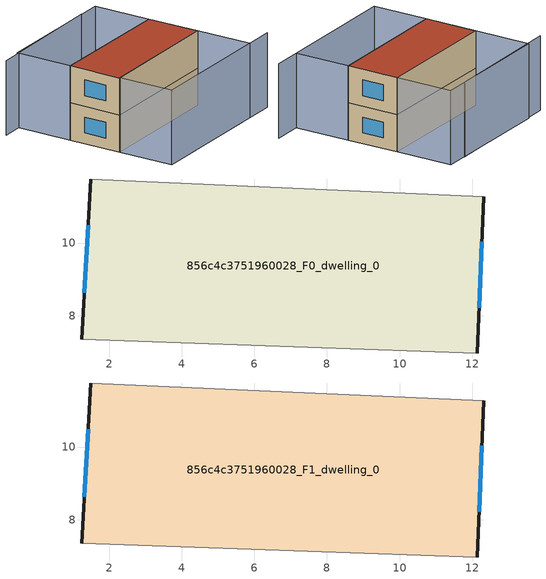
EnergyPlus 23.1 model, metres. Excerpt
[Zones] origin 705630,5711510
856c4c3751960028_F0_dwelling_0
 floor ground (EU_floor_Construction): 12.32,11.28 12.15,6.97 1.25,7.35 1.49,11.76 z0
 wall outside (EU_wall_Construction): 1.49,11.76 1.25,7.35 / 12.15,6.97 12.32,11.28 z0:3
 wall adiabatic (EU_wall_Construction): 1.25,7.35 12.15,6.97 / 12.32,11.28 1.49,11.76 z0:3
 window (EU_Window_Construction): 1.42,10.49 1.32,8.63 / 12.2,8.22 12.27,10.03 z0.87:2.13
856c4c3751960028_F1_dwelling_0
 floor to 856c4c3751960028_F0_dwelling_0 (EU_floor_Construction): 12.32,11.28 12.15,6.97 1.25,7.35 1.49,11.76 z3
 wall outside (EU_wall_Construction): 1.49,11.76 1.25,7.35 / 12.15,6.97 12.32,11.28 z3:6
 wall adiabatic (EU_wall_Construction): 1.25,7.35 12.15,6.97 / 12.32,11.28 1.49,11.76 z3:6
 window (EU_Window_Construction): 1.42,10.49 1.32,8.63 / 12.2,8.22 12.27,10.03 z3.87:5.13
 roof outside (EU_roof_Construction): 12.15,6.97 12.32,11.28 1.49,11.76 1.25,7.35 z6
shading: 1.06,2.78 14.41,2.3 / 10.59,16.08 -0.09,16.4 / 1.08,2.78 1.25,7.37 / 1.25,7.37 12.17,6.97 / 12.17,6.97 12,2.38 / 12,2.38 1.08,2.78 / 12.32,11.28 1.5,11.76 / 1.5,11.76 1.71,16.48 / 1.71,16.48 12.53,16 / 12.53,16 12.32,11.28 z0:6
[Building]
EU S2 Campaign: North Axis=0; Terrain=City; Solar Distribution=FullExterior
[Site:Location]
London: Latitude=51.5; Longitude=-0.5; Time Zone=0; Elevation=25
[SizingPeriod:WeatherFileDays]
AnnualSizingPeriod: Begin Month=1; Begin Day of Month=1; End Month=12; End Day of Month=31; Day of Week for Start Day=Monday; Use Weather File Daylight Saving Period=No; Use Weather File Rain and Snow Indicators=No
[MATERIAL]
EU_InternalMass_Material: Roughness=MediumRough; Thickness=0.1; Conductivity=1; Density=1800; Specific Heat=900; Thermal Absorptance=0.9; Solar Absorptance=0.7; Visible Absorptance=0.7
[MATERIAL:NOMASS] Roughness=MediumRough; Thermal Absorptance=0.9; Solar Absorptance=0.7; Visible Absorptance=0.7
Name | Thermal Resistance
EU_wall_NoMass | 0.724719
EU_roof_NoMass | 2.98947
EU_floor_NoMass | 2.39157
[WINDOWMATERIAL:SIMPLEGLAZINGSYSTEM]
EU_Window_SimpleGlazing: UFactor=2.63425; Solar Heat Gain Coefficient=0.76; Visible Transmittance=0.76
[CONSTRUCTION]
EU_wall_Construction: EU_wall_NoMass
EU_roof_Construction: EU_roof_NoMass
EU_floor_Construction: EU_floor_NoMass
EU_Window_Construction: EU_Window_SimpleGlazing
EU_InternalMass_Construction: EU_InternalMass_Material
[ZONE] Type=1; Multiplier=1; Ceiling Height=autocalculate; Volume=142.216; Floor Area=autocalculate; Part of Total Floor Area=Yes
856c4c3751960028_F0_dwelling_0; 856c4c3751960028_F1_dwelling_0
[INTERNALMASS] Construction=EU_InternalMass_Construction; Surface Area=47.4053
Name | Zone or ZoneList
856c4c3751960028_F0_dwelling_0_EU_InternalMass | 856c4c3751960028_F0_dwelling_0
856c4c3751960028_F1_dwelling_0_EU_InternalMass | 856c4c3751960028_F1_dwelling_0
[OTHEREQUIPMENT] Fuel Type=Electricity; Design Level Calculation Method=Watts/Area; Power per Zone Floor Area=1; Fraction Latent=0; Fraction Radiant=0; Fraction Lost=0; Carbon Dioxide Generation Rate=0; EndUse Subcategory=EU_Step8_InternalGains
Name | Zone or ZoneList or Space or SpaceList | Schedule
EU_Step8_InternalGain_856c4c3751960028_F0_dwelling_0_f000 | 856c4c3751960028_F0_dwelling_0 | EU_Step8_GainSchedule_856c4c3751960028_F0_dwelling_0_f000
EU_Step8_InternalGain_856c4c3751960028_F1_dwelling_0_f000 | 856c4c3751960028_F1_dwelling_0 | EU_Step8_GainSchedule_856c4c3751960028_F1_dwelling_0_f000
[ZONEVENTILATION:DESIGNFLOWRATE] Schedule=EU_AlwaysOn; Design Flow Rate Calculation Method=AirChanges/Hour; Air Changes per Hour=0.418135; Ventilation Type=Natural; Fan Pressure Rise=0; Fan Total Efficiency=1; Constant Term Coefficient=1; Temperature Term Coefficient=0; Velocity Term Coefficient=0; Velocity Squared Term Coefficient=0; Minimum Indoor Temperature=-100; Maximum Indoor Temperature=100; Delta Temperature=-100; Minimum Outdoor Temperature=-100; Maximum Outdoor Temperature=100; Maximum Wind Speed=40
Name | Zone or ZoneList or Space or SpaceList
EU_ConstantAir_856c4c3751960028_F0_dwelling_0 | 856c4c3751960028_F0_dwelling_0
EU_ConstantAir_856c4c3751960028_F1_dwelling_0 | 856c4c3751960028_F1_dwelling_0
[HVACTEMPLATE:THERMOSTAT] Constant Heating Setpoint=20; Constant Cooling Setpoint=50
EU_HeatOnly_856c4c3751960028_F0_dwelling_0; EU_HeatOnly_856c4c3751960028_F1_dwelling_0
[HVACTEMPLATE:ZONE:IDEALLOADSAIRSYSTEM] System Availability Schedule=EU_AlwaysOn; Maximum Heating Supply Air Temperature=50; Minimum Cooling Supply Air Temperature=13; Maximum Heating Supply Air Humidity Ratio=0.0156; Minimum Cooling Supply Air Humidity Ratio=0.0077; Heating Limit=NoLimit; Cooling Limit=NoLimit; Heating Availability Schedule=EU_AlwaysOn; Cooling Availability Schedule=EU_CoolingOff; Dehumidification Control Type=ConstantSensibleHeatRatio; Cooling Sensible Heat Ratio=0.7; Dehumidification Setpoint=60; Humidification Control Type=None; Humidification Setpoint=30; Outdoor Air Method=None; Outdoor Air Flow Rate per Person=0.00944; Outdoor Air Flow Rate per Zone Floor Area=0; Outdoor Air Flow Rate per Zone=0; Demand Controlled Ventilation Type=None; Outdoor Air Economizer Type=NoEconomizer; Heat Recovery Type=None; Sensible Heat Recovery Effectiveness=0.7; Latent Heat Recovery Effectiveness=0.65
Name | Template Thermostat
856c4c3751960028_F0_dwelling_0 | EU_HeatOnly_856c4c3751960028_F0_dwelling_0
856c4c3751960028_F1_dwelling_0 | EU_HeatOnly_856c4c3751960028_F1_dwelling_0
[SIZING:ZONE] Zone Cooling Design Supply Air Temperature Input Method=SupplyAirTemperature; Zone Cooling Design Supply Air Temperature=13; Zone Heating Design Supply Air Temperature Input Method=SupplyAirTemperature; Zone Heating Design Supply Air Temperature=50; Zone Cooling Design Supply Air Humidity Ratio=0.008; Zone Heating Design Supply Air Humidity Ratio=0.008; Cooling Design Air Flow Method=DesignDay; Cooling Design Air Flow Rate=0; Cooling Minimum Air Flow per Zone Floor Area=0.000762; Cooling Minimum Air Flow=0; Cooling Minimum Air Flow Fraction=0.2; Heating Design Air Flow Method=DesignDay; Heating Design Air Flow Rate=0; Heating Maximum Air Flow per Zone Floor Area=0.002032; Heating Maximum Air Flow=0.141576; Heating Maximum Air Flow Fraction=0.3; Account for Dedicated Outdoor Air System=No; Dedicated Outdoor Air System Control Strategy=NeutralSupplyAir; Dedicated Outdoor Air Low Setpoint Temperature for Design=autosize; Dedicated Outdoor Air High Setpoint Temperature for Design=autosize; Zone Load Sizing Method=Sensible Load Only No Latent Load; Zone Latent Cooling Design Supply Air Humidity Ratio Input Method=HumidityRatioDifference; Zone Cooling Design Supply Air Humidity Ratio Difference=0.005; Zone Latent Heating Design Supply Air Humidity Ratio Input Method=HumidityRatioDifference; Zone Humidification Design Supply Air Humidity Ratio Difference=0.005
856c4c3751960028_F0_dwelling_0; 856c4c3751960028_F1_dwelling_0
[SCHEDULE:CONSTANT]
Name | Hourly Value
EU_AlwaysOn | 1
EU_CoolingOff | 0
[SCHEDULE:FILE] Column Number=1; Rows to Skip at Top=0; Number of Hours of Data=8760; Column Separator=Comma; Interpolate to Timestep=No; Minutes per Item=60; Adjust Schedule for Daylight Savings=Yes
Name | File
EU_Step8_GainSchedule_856c4c3751960028_F0_dwelling_0_f000 | ../../schedules/856c4c3751960028/856c4c3751960028_F0_dwelling_0_f000_gain.csv
EU_Step8_GainSchedule_856c4c3751960028_F1_dwelling_0_f000 | ../../schedules/856c4c3751960028/856c4c3751960028_F1_dwelling_0_f000_gain.csv
